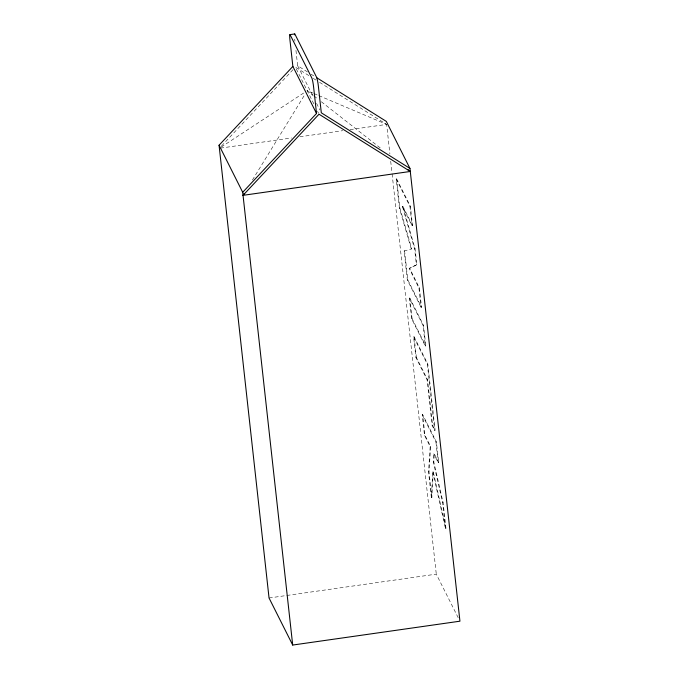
<?xml version="1.0" encoding="UTF-8"?>
<svg xmlns="http://www.w3.org/2000/svg" width="679" height="679" viewBox="0 0 679 679"><rect width="100%" height="100%" fill="white"/><g stroke="black" fill="none" stroke-linecap="round" stroke-linejoin="round"><path stroke-width="0.51" stroke-dasharray="3.4 2.55" d="M433.227 471.761L431.844 497.614L431.369 497.682L432.744 471.829L433.227 471.761L445.967 528.483L445.492 528.551L432.744 471.829M445.492 528.551L442.632 502.672L433.346 462.153L433.788 453.835L434.271 453.767L438.693 462.569L438.218 462.637L433.788 453.835M445.967 528.483L443.115 502.604L433.822 462.085L434.271 453.767M431.369 497.682L428.525 471.939L430.18 446.646L424.485 435.324L422.202 414.682L422.686 414.614L436.41 441.927L438.693 462.569M431.844 497.614L429.009 471.871L430.656 446.578L424.961 435.256L422.686 414.614M252.452 179.994L304.99 94.288M221.566 145.951L293.931 68.698M221.176 147.105L304.54 92.429M416.847 264.7L409.658 268.315L419.41 287.938L421.54 307.239L421.065 307.307L418.935 288.006L409.174 268.383L416.847 264.7L415.09 248.811L402.893 206.391L402.409 206.458L414.614 248.879L416.371 264.768M421.065 307.307L407.332 279.986L404.132 250.967L411.754 248.938L399.872 207.969L396.663 178.95L396.188 179.018L399.388 208.037L411.279 249.006L411.754 248.938M220.446 148.124L291.52 137.981M299.88 136.793L342.734 130.674M350.058 129.63L386.64 124.41L389.89 153.904M402.443 206.722L402.919 206.654M396.188 179.018L409.921 206.331L410.396 206.263L412.526 225.564L412.051 225.632L402.409 206.458M399.388 208.037L399.872 207.969M411.253 248.743L411.729 248.675M414.614 248.879L415.09 248.811M404.132 250.967L404.608 250.899L407.816 279.918L421.54 307.239M409.174 268.383L409.658 268.315M409.208 268.646L409.683 268.578M407.332 279.986L407.816 279.918M418.935 288.006L419.41 287.938M409.335 298.132L409.819 298.064L423.543 325.377L425.826 346.027L425.351 346.095L411.618 318.774L409.335 298.132L423.068 325.445L425.351 346.095M411.618 318.774L412.094 318.706L425.826 346.027M423.068 325.445L423.543 325.377M413.613 336.852L414.088 336.784L427.821 364.105L435.146 430.435L434.67 430.503L432.133 425.461L427.083 379.765L415.896 357.493L413.613 336.852L427.346 364.173L434.67 430.503M415.896 357.493L416.371 357.426L427.566 379.697L432.608 425.394L435.146 430.435M427.346 364.173L427.821 364.105M427.083 379.765L427.566 379.697M432.133 425.461L432.608 425.394M424.485 435.324L424.961 435.256M422.202 414.682L435.935 441.995L436.41 441.927M430.18 446.646L430.656 446.578M433.346 462.153L433.822 462.085M428.525 471.939L429.009 471.871M442.632 502.672L443.115 502.604M269.045 597.995L285.774 595.61M286.818 595.458L436.291 574.137L458.52 618.365M313.019 93.15L307.205 90.68L313.027 95.247M313.987 93.558L317.857 95.204M318.833 95.62L386.64 124.41M295.959 50.399L297.648 65.753L307.502 71.932M311.084 74.181L313.766 75.87M308.801 75.573L295.382 67.153L313.825 103.862M313.274 78.382L315.956 80.063M319.537 82.312L385.74 123.85M313.851 95.892L318.01 99.151M321.337 101.757L381.191 148.667M396.663 178.95L410.396 206.263M402.893 206.391L412.526 225.564M297.648 65.753L313.257 96.808M316.575 103.395L319.885 109.981M317.611 111.39L318.553 113.266M409.921 206.331L412.051 225.632M435.935 441.995L438.218 462.637M409.819 298.064L412.094 318.706M414.088 336.784L416.371 357.426M390.705 161.279L391.987 172.865M392.106 173.917L436.291 574.137M294.711 39.136L294.941 41.19"/><path stroke-width="1.02" d="M407.79 169.512L410.286 171.464L243.048 195.331L244.151 193.523M292.7 645.05L269.045 597.995L219.062 145.238L292.87 66.432L289.933 39.823A7.282 0.755 81.9 0 1 290.188 34.918L311.805 77.941A7.282 0.755 81.9 0 1 313.588 86.878L316.524 113.486L242.709 192.293L292.7 645.05L459.938 621.192L409.955 168.434L386.3 121.38L316.456 77.55M243.048 195.331L319.028 114.208L410.286 171.464M289.95 34.629L294.728 33.95M409.955 168.434L321.303 112.807L318.366 86.191A7.282 0.755 81.9 0 0 316.584 77.262L294.966 34.239A7.282 0.755 81.9 0 0 294.474 34.833M292.87 66.432L316.524 113.486M219.062 145.238L242.709 192.293"/></g></svg>
